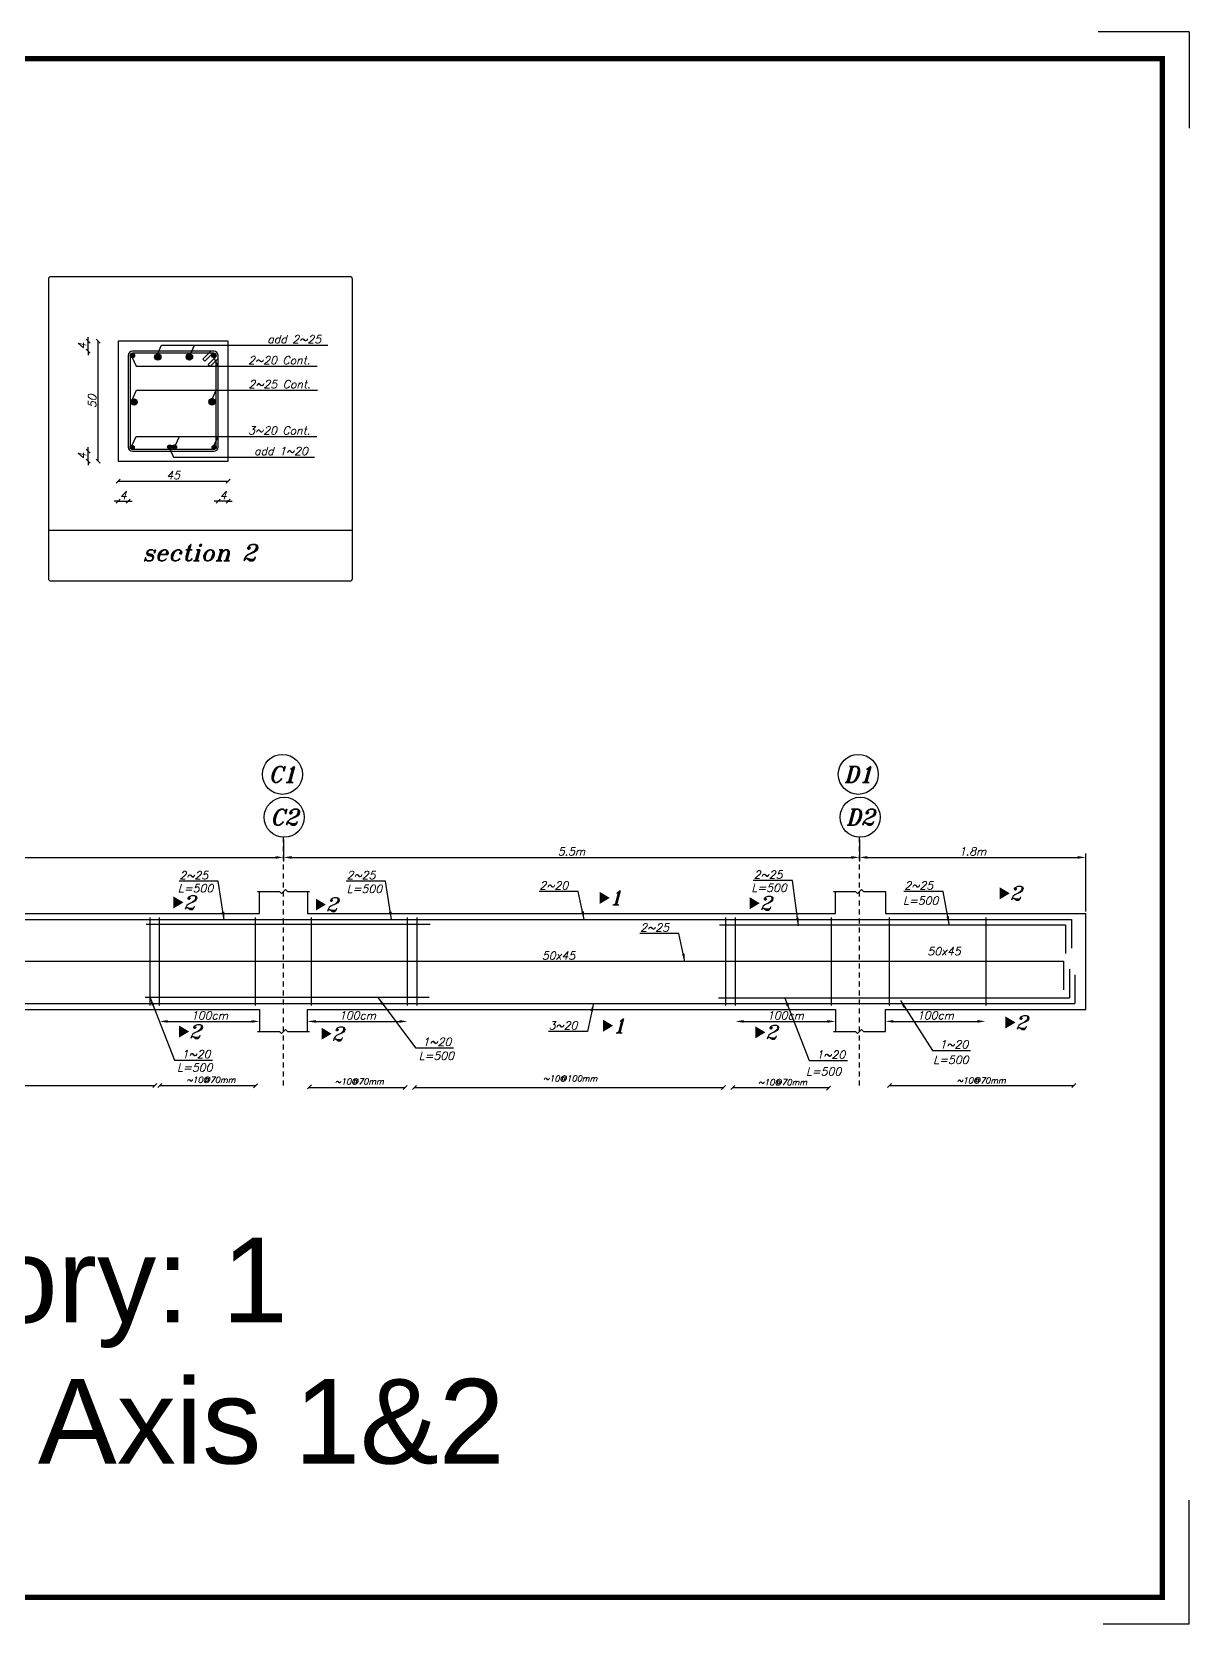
# Model space of a CAD drawing. Header units: inches. Extents: x -1152 to 1352, y 183 to 608.
# Drawn here: x 478.74 to 507.68, y 232.89 to 272.69 of the extents above; entities that cross this region are included whole.
import ezdxf
from ezdxf.enums import TextEntityAlignment as Align

# ---------------------------------------------------------------- set-up
doc = ezdxf.new("R2010")
doc.units = ezdxf.units.IN
doc.header["$MEASUREMENT"] = 0
doc.linetypes.add('HIDDEN2', pattern=[0.1875, 0.125, -0.0625])
doc.layers.add('Layer4', color=252, linetype='Continuous', lineweight=25)
doc.layers.add('SAZE_DRAWINGS', color=7, linetype='Continuous')
doc.styles.add('SAZE_STYLE', font='romancp.shx', dxfattribs={"oblique": 15})
doc.styles.add('SAZE_STYLE1', font='romant.shx', dxfattribs={"oblique": 15})
doc.styles.get("Standard").update_dxf_attribs({"font": 'arial.ttf'})
doc.dimstyles.new('SAZE_DIM_STYLE', dxfattribs={"dimtxt": 0.2, "dimasz": 0.2, "dimexe": 0.1, "dimexo": 0.05, "dimgap": 0.05, "dimtad": 0, "dimzin": 0, "dimdsep": 46, "dimtxsty": 'SAZE_STYLE', "dimcen": 0.09, "dimclrd": 2, "dimclre": 2, "dimclrt": 3, "dimadec": 0, "dimazin": 0, "dimtfac": 1, "dimtdec": 4, "dimtix": 1, "dimtmove": 1, "dimatfit": 3, "dimfxl": 1, "dimtolj": 1, "dimtzin": 0, "dimarcsym": 0})

# ---------------------------------------------------------------- blocks, each defined once
blk = doc.blocks.new('SAZE-CIR-COL')
at = {"layer": 'SAZE_DRAWINGS'}
h = blk.add_hatch(color=0, dxfattribs=at)
h.dxf.hatch_style = 1
h.paths.add_polyline_path([(0.5, 0, 1), (-0.5, 0, 1)])
at = {"layer": 'SAZE_DRAWINGS', "color": 0}
blk.add_circle((0, 0), 0.5, dxfattribs=at)
blk = doc.blocks.new('_Oblique')
at = {"color": 0, "linetype": 'ByBlock', "lineweight": -2}
blk.add_line((-0.5, -0.5), (0.5, 0.5), dxfattribs=at)
blk = doc.blocks.new('*D142')
at = {"layer": 'DEFPOINTS', "color": 0, "transparency": 16777216}
for p in [(480.903, 260.958), (481.153, 260.958), (481.153, 260.958)]:
    blk.add_point(p, dxfattribs=at)
at = {"layer": 'SAZE_DRAWINGS', "color": 2, "lineweight": -2, "transparency": 16777216}
for p, q in [((480.903, 260.958), (480.803, 260.958)), ((480.903, 260.958), (481.153, 260.958)), ((481.153, 260.958), (481.253, 260.958))]:
    blk.add_line(p, q, dxfattribs=at)
at = {"layer": 'SAZE_DRAWINGS', "color": 2, "lineweight": -2, "transparency": 16777216, "xscale": 0.1, "yscale": 0.1, "zscale": 0.1}
blk.add_blockref('_Oblique', (480.903, 260.958), dxfattribs=at)
at = {"layer": 'SAZE_DRAWINGS', "color": 2, "lineweight": -2, "transparency": 16777216, "xscale": 0.1, "yscale": 0.1, "zscale": 0.1, "rotation": 180}
blk.add_blockref('_Oblique', (481.153, 260.958), dxfattribs=at)
at = {"layer": 'SAZE_DRAWINGS', "color": 3, "transparency": 16777216, "insert": (481.028, 261.108), "char_height": 0.2, "attachment_point": 5, "style": 'SAZE_STYLE'}
blk.add_mtext('\\A1;4', dxfattribs=at)
blk = doc.blocks.new('*D143')
at = {"layer": 'DEFPOINTS', "color": 0, "transparency": 16777216}
for p in [(480.903, 261.458), (483.653, 261.458), (483.653, 261.458)]:
    blk.add_point(p, dxfattribs=at)
at = {"layer": 'SAZE_DRAWINGS', "color": 2, "lineweight": -2, "transparency": 16777216}
blk.add_line((480.903, 261.458), (483.653, 261.458), dxfattribs=at)
at = {"layer": 'SAZE_DRAWINGS', "color": 2, "lineweight": -2, "transparency": 16777216, "xscale": 0.1, "yscale": 0.1, "zscale": 0.1, "rotation": 180}
blk.add_blockref('_Oblique', (480.903, 261.458), dxfattribs=at)
at = {"layer": 'SAZE_DRAWINGS', "color": 2, "lineweight": -2, "transparency": 16777216, "xscale": 0.1, "yscale": 0.1, "zscale": 0.1}
blk.add_blockref('_Oblique', (483.653, 261.458), dxfattribs=at)
at = {"layer": 'SAZE_DRAWINGS', "color": 3, "transparency": 16777216, "insert": (482.278, 261.608), "char_height": 0.2, "attachment_point": 5, "style": 'SAZE_STYLE'}
blk.add_mtext('\\A1;45', dxfattribs=at)
blk = doc.blocks.new('*D144')
at = {"layer": 'DEFPOINTS', "color": 0, "transparency": 16777216}
for p in [(483.403, 260.958), (483.403, 260.958), (483.653, 260.958)]:
    blk.add_point(p, dxfattribs=at)
at = {"layer": 'SAZE_DRAWINGS', "color": 2, "lineweight": -2, "transparency": 16777216}
for p, q in [((483.403, 260.958), (483.303, 260.958)), ((483.653, 260.958), (483.403, 260.958)), ((483.653, 260.958), (483.753, 260.958))]:
    blk.add_line(p, q, dxfattribs=at)
at = {"layer": 'SAZE_DRAWINGS', "color": 2, "lineweight": -2, "transparency": 16777216, "xscale": 0.1, "yscale": 0.1, "zscale": 0.1}
blk.add_blockref('_Oblique', (483.403, 260.958), dxfattribs=at)
at = {"layer": 'SAZE_DRAWINGS', "color": 2, "lineweight": -2, "transparency": 16777216, "xscale": 0.1, "yscale": 0.1, "zscale": 0.1, "rotation": 180}
blk.add_blockref('_Oblique', (483.653, 260.958), dxfattribs=at)
at = {"layer": 'SAZE_DRAWINGS', "color": 3, "transparency": 16777216, "insert": (483.528, 261.108), "char_height": 0.2, "attachment_point": 5, "style": 'SAZE_STYLE'}
blk.add_mtext('\\A1;4', dxfattribs=at)
blk = doc.blocks.new('*D145')
at = {"layer": 'DEFPOINTS', "color": 0, "transparency": 16777216}
for p in [(480.153, 262.208), (480.153, 262.208), (480.153, 261.958)]:
    blk.add_point(p, dxfattribs=at)
at = {"layer": 'SAZE_DRAWINGS', "color": 2, "lineweight": -2, "transparency": 16777216}
for p, q in [((480.153, 262.208), (480.153, 262.308)), ((480.153, 261.958), (480.153, 262.208)), ((480.153, 261.958), (480.153, 261.858))]:
    blk.add_line(p, q, dxfattribs=at)
at = {"layer": 'SAZE_DRAWINGS', "color": 2, "lineweight": -2, "transparency": 16777216, "xscale": 0.1, "yscale": 0.1, "zscale": 0.1}
for p, rotation in [((480.153, 262.208), 270), ((480.153, 261.958), 90)]:
    blk.add_blockref('_Oblique', p, dxfattribs=dict(at, rotation=rotation))
at = {"layer": 'SAZE_DRAWINGS', "color": 3, "transparency": 16777216, "insert": (480.003, 262.083), "char_height": 0.2, "attachment_point": 5, "rotation": 90, "style": 'SAZE_STYLE'}
blk.add_mtext('\\A1;4', dxfattribs=at)
blk = doc.blocks.new('*D146')
at = {"layer": 'DEFPOINTS', "color": 0, "transparency": 16777216}
for p in [(480.403, 264.958), (480.403, 264.958), (480.403, 261.958)]:
    blk.add_point(p, dxfattribs=at)
at = {"layer": 'SAZE_DRAWINGS', "color": 2, "lineweight": -2, "transparency": 16777216}
blk.add_line((480.403, 261.958), (480.403, 264.958), dxfattribs=at)
at = {"layer": 'SAZE_DRAWINGS', "color": 2, "lineweight": -2, "transparency": 16777216, "xscale": 0.1, "yscale": 0.1, "zscale": 0.1}
for p, rotation in [((480.403, 264.958), 90), ((480.403, 261.958), 270)]:
    blk.add_blockref('_Oblique', p, dxfattribs=dict(at, rotation=rotation))
at = {"layer": 'SAZE_DRAWINGS', "color": 3, "transparency": 16777216, "insert": (480.253, 263.458), "char_height": 0.2, "attachment_point": 5, "rotation": 90, "style": 'SAZE_STYLE'}
blk.add_mtext('\\A1;50', dxfattribs=at)
blk = doc.blocks.new('*D147')
at = {"layer": 'DEFPOINTS', "color": 0, "transparency": 16777216}
for p in [(480.153, 264.958), (480.153, 264.958), (480.153, 264.708)]:
    blk.add_point(p, dxfattribs=at)
at = {"layer": 'SAZE_DRAWINGS', "color": 2, "lineweight": -2, "transparency": 16777216}
for p, q in [((480.153, 264.958), (480.153, 265.058)), ((480.153, 264.708), (480.153, 264.958)), ((480.153, 264.708), (480.153, 264.608))]:
    blk.add_line(p, q, dxfattribs=at)
at = {"layer": 'SAZE_DRAWINGS', "color": 2, "lineweight": -2, "transparency": 16777216, "xscale": 0.1, "yscale": 0.1, "zscale": 0.1}
for p, rotation in [((480.153, 264.958), 270), ((480.153, 264.708), 90)]:
    blk.add_blockref('_Oblique', p, dxfattribs=dict(at, rotation=rotation))
at = {"layer": 'SAZE_DRAWINGS', "color": 3, "transparency": 16777216, "insert": (480.003, 264.833), "char_height": 0.2, "attachment_point": 5, "rotation": 90, "style": 'SAZE_STYLE'}
blk.add_mtext('\\A1;4', dxfattribs=at)
blk = doc.blocks.new('*D149')
at = {"layer": 'DEFPOINTS', "color": 0, "transparency": 16777216}
for p in [(499.437, 252.556), (505.095, 252.056), (505.095, 250.656)]:
    blk.add_point(p, dxfattribs=at)
at = {"layer": 'SAZE_DRAWINGS', "color": 2, "lineweight": -2, "transparency": 16777216}
for p, q in [((499.437, 252.506), (499.437, 251.956)), ((499.637, 252.056), (504.895, 252.056)), ((505.095, 250.706), (505.095, 252.156))]:
    blk.add_line(p, q, dxfattribs=at)
at = {"layer": 'SAZE_DRAWINGS', "color": 2, "transparency": 16777216}
for points in [[(499.637, 252.089), (499.637, 252.023), (499.437, 252.056)], [(504.895, 252.089), (504.895, 252.023), (505.095, 252.056)]]:
    blk.add_solid(points, dxfattribs=at)
at = {"layer": 'SAZE_DRAWINGS', "color": 3, "transparency": 16777216, "insert": (502.266, 252.206), "char_height": 0.2, "attachment_point": 5, "style": 'SAZE_STYLE'}
blk.add_mtext('\\A1;1.8m', dxfattribs=at)
blk = doc.blocks.new('*D148')
at = {"layer": 'DEFPOINTS', "color": 0, "transparency": 16777216}
for p in [(500.087, 247.958), (502.587, 247.958), (502.587, 247.958)]:
    blk.add_point(p, dxfattribs=at)
at = {"layer": 'SAZE_DRAWINGS', "color": 2, "lineweight": -2, "transparency": 16777216}
blk.add_line((500.287, 247.958), (502.387, 247.958), dxfattribs=at)
at = {"layer": 'SAZE_DRAWINGS', "color": 2, "transparency": 16777216}
for points in [[(500.287, 247.991), (500.287, 247.924), (500.087, 247.958)], [(502.387, 247.991), (502.387, 247.924), (502.587, 247.958)]]:
    blk.add_solid(points, dxfattribs=at)
at = {"layer": 'SAZE_DRAWINGS', "color": 3, "transparency": 16777216, "insert": (501.337, 248.108), "char_height": 0.2, "attachment_point": 5, "style": 'SAZE_STYLE'}
blk.add_mtext('\\A1;100cm', dxfattribs=at)
blk = doc.blocks.new('*D154')
at = {"layer": 'DEFPOINTS', "color": 0, "transparency": 16777216}
for p in [(468.797, 252.556), (485.037, 252.556), (485.037, 252.056)]:
    blk.add_point(p, dxfattribs=at)
at = {"layer": 'SAZE_DRAWINGS', "color": 2, "lineweight": -2, "transparency": 16777216}
for p, q in [((468.797, 252.506), (468.797, 251.956)), ((485.037, 252.506), (485.037, 251.956)), ((468.997, 252.056), (484.837, 252.056))]:
    blk.add_line(p, q, dxfattribs=at)
at = {"layer": 'SAZE_DRAWINGS', "color": 2, "transparency": 16777216}
for points in [[(468.997, 252.089), (468.997, 252.023), (468.797, 252.056)], [(484.837, 252.089), (484.837, 252.023), (485.037, 252.056)]]:
    blk.add_solid(points, dxfattribs=at)
at = {"layer": 'SAZE_DRAWINGS', "color": 3, "transparency": 16777216, "insert": (476.917, 252.206), "char_height": 0.2, "attachment_point": 5, "style": 'SAZE_STYLE'}
blk.add_mtext('\\A1;6m', dxfattribs=at)
blk = doc.blocks.new('*D155')
at = {"layer": 'DEFPOINTS', "color": 0, "transparency": 16777216}
for p in [(485.037, 252.556), (499.437, 252.556), (499.437, 252.056)]:
    blk.add_point(p, dxfattribs=at)
at = {"layer": 'SAZE_DRAWINGS', "color": 2, "lineweight": -2, "transparency": 16777216}
for p, q in [((485.037, 252.506), (485.037, 251.956)), ((499.437, 252.506), (499.437, 251.956)), ((485.237, 252.056), (499.237, 252.056))]:
    blk.add_line(p, q, dxfattribs=at)
at = {"layer": 'SAZE_DRAWINGS', "color": 2, "transparency": 16777216}
for points in [[(485.237, 252.089), (485.237, 252.023), (485.037, 252.056)], [(499.237, 252.089), (499.237, 252.023), (499.437, 252.056)]]:
    blk.add_solid(points, dxfattribs=at)
at = {"layer": 'SAZE_DRAWINGS', "color": 3, "transparency": 16777216, "insert": (492.237, 252.206), "char_height": 0.2, "attachment_point": 5, "style": 'SAZE_STYLE'}
blk.add_mtext('\\A1;5.5m', dxfattribs=at)
blk = doc.blocks.new('*D157')
at = {"layer": 'DEFPOINTS', "color": 0, "transparency": 16777216}
for p in [(481.937, 247.956), (484.437, 247.956), (484.437, 247.956)]:
    blk.add_point(p, dxfattribs=at)
at = {"layer": 'SAZE_DRAWINGS', "color": 2, "lineweight": -2, "transparency": 16777216}
blk.add_line((482.137, 247.956), (484.237, 247.956), dxfattribs=at)
at = {"layer": 'SAZE_DRAWINGS', "color": 2, "transparency": 16777216}
for points in [[(482.137, 247.989), (482.137, 247.923), (481.937, 247.956)], [(484.237, 247.989), (484.237, 247.923), (484.437, 247.956)]]:
    blk.add_solid(points, dxfattribs=at)
at = {"layer": 'SAZE_DRAWINGS', "color": 3, "transparency": 16777216, "insert": (483.187, 248.106), "char_height": 0.2, "attachment_point": 5, "style": 'SAZE_STYLE'}
blk.add_mtext('\\A1;100cm', dxfattribs=at)
blk = doc.blocks.new('*D158')
at = {"layer": 'DEFPOINTS', "color": 0, "transparency": 16777216}
for p in [(485.637, 247.956), (488.137, 247.956), (488.137, 247.956)]:
    blk.add_point(p, dxfattribs=at)
at = {"layer": 'SAZE_DRAWINGS', "color": 2, "lineweight": -2, "transparency": 16777216}
blk.add_line((485.837, 247.956), (487.937, 247.956), dxfattribs=at)
at = {"layer": 'SAZE_DRAWINGS', "color": 2, "transparency": 16777216}
for points in [[(485.837, 247.989), (485.837, 247.923), (485.637, 247.956)], [(487.937, 247.989), (487.937, 247.923), (488.137, 247.956)]]:
    blk.add_solid(points, dxfattribs=at)
at = {"layer": 'SAZE_DRAWINGS', "color": 3, "transparency": 16777216, "insert": (486.887, 248.106), "char_height": 0.2, "attachment_point": 5, "style": 'SAZE_STYLE'}
blk.add_mtext('\\A1;100cm', dxfattribs=at)
blk = doc.blocks.new('*D159')
at = {"layer": 'DEFPOINTS', "color": 0, "transparency": 16777216}
for p in [(496.337, 247.956), (498.837, 247.956), (498.837, 247.956)]:
    blk.add_point(p, dxfattribs=at)
at = {"layer": 'SAZE_DRAWINGS', "color": 2, "lineweight": -2, "transparency": 16777216}
blk.add_line((496.537, 247.956), (498.637, 247.956), dxfattribs=at)
at = {"layer": 'SAZE_DRAWINGS', "color": 2, "transparency": 16777216}
for points in [[(496.537, 247.989), (496.537, 247.923), (496.337, 247.956)], [(498.637, 247.989), (498.637, 247.923), (498.837, 247.956)]]:
    blk.add_solid(points, dxfattribs=at)
at = {"layer": 'SAZE_DRAWINGS', "color": 3, "transparency": 16777216, "insert": (497.587, 248.106), "char_height": 0.2, "attachment_point": 5, "style": 'SAZE_STYLE'}
blk.add_mtext('\\A1;100cm', dxfattribs=at)

msp = doc.modelspace()

# ---------------------------------------------------------------- linework, layer by layer
at = {"color": 6}
for p, q in [((504.58725, 250.37206), (504.58725, 249.65403)), ((504.73789, 250.50606), (504.73789, 249.78803)), ((504.53363, 249.46086), (504.53363, 248.74283)), ((504.68963, 249.2611), (504.68963, 248.54307)), ((504.82214, 249.12409), (504.82214, 248.40606))]:
    msp.add_line(p, q, dxfattribs=at)
at = {"layer": 'Layer4'}
for p, q in [((507.67899, 272.69218), (505.40341, 272.69218)), ((507.67899, 272.69218), (507.67899, 270.28164)), ((507.67899, 232.88968), (507.67899, 235.99083)), ((507.67899, 232.88968), (507.67899, 234.22983)), ((507.67899, 232.88968), (505.5282, 232.88968))]:
    msp.add_line(p, q, dxfattribs=at)
at = {"layer": 'Layer4', "const_width": 0.13402}
msp.add_lwpolyline([(452.0627, 272.0221), (507.00891, 272.0221), (507.00891, 233.55975), (452.0627, 233.55975)], close=True, dxfattribs=at)
at = {"layer": 'SAZE_DRAWINGS', "color": 8}
msp.add_line((479.15704, 260.23511), (486.75927, 260.23511), dxfattribs=at)
msp.add_lwpolyline([(479.22039, 258.96762), (486.69592, 258.96762, 0.41421356), (486.75927, 259.03097), (486.75927, 266.5065, 0.41421356), (486.69592, 266.56985), (479.22039, 266.56985, 0.41421356), (479.15704, 266.5065), (479.15704, 259.03097, 0.41421356)], format="xyb", close=True, dxfattribs=at)
at = {"layer": 'SAZE_DRAWINGS', "color": 3}
msp.add_lwpolyline([(480.90285, 261.95785), (483.65285, 261.95785), (483.65285, 264.95785), (480.90285, 264.95785)], close=True, dxfattribs=at)
at = {"layer": 'SAZE_DRAWINGS', "color": 4}
msp.add_lwpolyline([(481.25785, 262.20785), (483.29785, 262.20785, 0.41421356), (483.40285, 262.31285), (483.40285, 264.60285, 0.41421356), (483.29785, 264.70785), (481.25785, 264.70785, 0.41421356), (481.15285, 264.60285), (481.15285, 262.31285, 0.41421356)], format="xyb", close=True, dxfattribs=at)
for points in [[(483.27285, 264.65785), (483.07285, 264.45785), (483.02285, 264.50785), (483.22285, 264.70785)], [(483.35285, 264.57785), (483.15285, 264.37785), (483.20285, 264.32785), (483.40285, 264.52785)]]:
    msp.add_lwpolyline(points, dxfattribs=at)
for points, format in [([(483.35285, 264.57785), (483.35285, 264.60285, 0.41421356), (483.29785, 264.65785), (481.25785, 264.65785, 0.41421356), (481.20285, 264.60285), (481.20285, 262.31285, 0.41421356), (481.25785, 262.25785), (483.29785, 262.25785, 0.41421356), (483.35285, 262.31285), (483.35285, 264.47785)], "xyb"), ([(492.94405, 251.04353, 0.3, 0, 0), (493.19405, 251.04353, 0, 0, 0)], "xyseb"), ([(502.94428, 251.15862, 0.3, 0, 0), (503.19428, 251.15862, 0, 0, 0)], "xyseb"), ([(482.28493, 250.93087, 0.3, 0, 0), (482.53493, 250.93087, 0, 0, 0)], "xyseb"), ([(485.84497, 250.87672, 0.3, 0, 0), (486.09497, 250.87672, 0, 0, 0)], "xyseb"), ([(496.69175, 250.9115, 0.3, 0, 0), (496.94175, 250.9115, 0, 0, 0)], "xyseb"), ([(493.02602, 247.84894, 0.3, 0, 0), (493.27602, 247.84894, 0, 0, 0)], "xyseb"), ([(503.08721, 247.9305, 0.3, 0, 0), (503.33721, 247.9305, 0, 0, 0)], "xyseb"), ([(482.42786, 247.70275, 0.3, 0, 0), (482.67786, 247.70275, 0, 0, 0)], "xyseb"), ([(485.98789, 247.6486, 0.3, 0, 0), (486.23789, 247.6486, 0, 0, 0)], "xyseb"), ([(496.83468, 247.68338, 0.3, 0, 0), (497.08468, 247.68338, 0, 0, 0)], "xyseb")]:
    msp.add_lwpolyline(points, format=format, dxfattribs=at)
at = {"layer": 'SAZE_DRAWINGS', "color": 2, "linetype": 'HIDDEN2'}
for points in [[(485.03685, 246.35606), (485.03685, 252.55606)], [(499.43685, 246.35606), (499.43685, 252.55606)]]:
    msp.add_lwpolyline(points, dxfattribs=at)
at = {"layer": 'SAZE_DRAWINGS', "color": 3, "linetype": 'Continuous'}
for points in [[(469.39685, 251.20606), (469.39685, 250.65606), (484.43685, 250.65606), (484.43685, 251.20606)], [(485.63685, 251.20606), (485.63685, 250.65606), (498.83685, 250.65606), (498.83685, 251.20606)], [(500.08685, 251.20606), (500.08685, 250.65606)], [(500.08685, 250.65606), (505.09525, 250.65606)], [(505.09525, 248.25606), (505.09525, 250.65606)], [(469.39685, 247.70606), (469.39685, 248.25606), (484.43685, 248.25606), (484.43685, 247.70606)], [(485.63685, 247.70606), (485.63685, 248.25606), (498.83685, 248.25606), (498.83685, 247.70606)], [(500.08685, 247.70606), (500.08685, 248.25606)], [(500.08685, 248.25606), (505.09525, 248.25606)]]:
    msp.add_lwpolyline(points, dxfattribs=at)
at = {"layer": 'SAZE_DRAWINGS', "color": 8}
for points in [[(484.38685, 251.20606), (484.93685, 251.20606), (484.98685, 251.15606), (485.08685, 251.25606), (485.13685, 251.20606), (485.68685, 251.20606)], [(498.78685, 251.20606), (499.33685, 251.20606), (499.38685, 251.15606), (499.48685, 251.25606), (499.53685, 251.20606), (500.08685, 251.20606)], [(484.38685, 247.70606), (484.93685, 247.70606), (484.98685, 247.65606), (485.08685, 247.75606), (485.13685, 247.70606), (485.68685, 247.70606)], [(498.78685, 247.70606), (499.33685, 247.70606), (499.38685, 247.65606), (499.48685, 247.75606), (499.53685, 247.70606), (500.08685, 247.70606)]]:
    msp.add_lwpolyline(points, dxfattribs=at)
at = {"layer": 'SAZE_DRAWINGS', "color": 6, "linetype": 'Continuous'}
for points in [[(454.07766, 250.50606), (504.73789, 250.50606)], [(481.60348, 250.38744), (488.70348, 250.38744)], [(495.93958, 250.37206), (504.58725, 250.37206)], [(454.43845, 249.46086), (504.53363, 249.46086)], [(454.07766, 248.40606), (504.82214, 248.40606)], [(481.57753, 248.55845), (488.67753, 248.55845)], [(495.91362, 248.54307), (504.68963, 248.54307)]]:
    msp.add_lwpolyline(points, dxfattribs=at)
at = {"layer": 'SAZE_DRAWINGS', "color": 4, "linetype": 'Continuous'}
for points in [[(481.69885, 248.35606), (481.69885, 250.55606)], [(481.93685, 248.35606), (481.93685, 250.55606)], [(484.33685, 248.35606), (484.33685, 250.55606)], [(485.73685, 248.35606), (485.73685, 250.55606)], [(488.13685, 248.35606), (488.13685, 250.55606)], [(488.37485, 248.35606), (488.37485, 250.55606)], [(496.09885, 248.35606), (496.09885, 250.55606)], [(496.33685, 248.35606), (496.33685, 250.55606)], [(498.73685, 248.35606), (498.73685, 250.55606)], [(500.18685, 248.35606), (500.18685, 250.55606)], [(502.60265, 248.35606), (502.60265, 250.55606)]]:
    msp.add_lwpolyline(points, dxfattribs=at)
at = {"layer": 'SAZE_DRAWINGS', "color": 1}
for points in [[(481.77293, 246.30606), (481.87293, 246.40606)], [(481.89778, 246.30606), (481.99778, 246.40606)], [(484.28685, 246.29201), (484.38685, 246.39201)], [(500.13685, 246.30606), (500.23685, 246.40606)], [(504.74305, 246.30606), (504.84305, 246.40606)], [(472.03723, 246.35606), (481.82293, 246.35606)], [(481.94778, 246.35606), (484.34778, 246.35606)], [(485.63685, 246.26721), (485.73685, 246.36721)], [(485.67441, 246.30147), (488.07441, 246.30147)], [(488.02441, 246.25147), (488.12441, 246.35147)], [(488.26241, 246.25147), (488.36241, 246.35147)], [(488.31241, 246.30147), (496.03641, 246.30147)], [(495.98641, 246.25147), (496.08641, 246.35147)], [(496.22441, 246.25147), (496.32441, 246.35147)], [(496.27441, 246.30147), (498.67441, 246.30147)], [(498.61348, 246.23743), (498.71348, 246.33743)], [(500.18685, 246.35606), (504.79377, 246.35606)]]:
    msp.add_lwpolyline(points, dxfattribs=at)
at = {"layer": 'SAZE_DRAWINGS', "color": 2}
for centre in [(485.01015, 254.13185), (499.40693, 254.13185), (485.0529, 253.05934), (499.4529, 253.05934)]:
    msp.add_ellipse(centre, major_axis=(0.5, 0), ratio=1, dxfattribs=at)

# ---------------------------------------------------------------- block references
at = {"layer": 'SAZE_DRAWINGS', "color": 6}
for p, xscale, yscale, zscale in [((481.25785, 264.60285), 0.11, 0.11, 0.11), ((481.89378, 264.56245), 0.1584, 0.1584, 0.1584), ((482.6843, 264.5673), 0.1584, 0.1584, 0.1584), ((483.29785, 264.60285), 0.11, 0.11, 0.11), ((481.2992, 263.44051), 0.1584, 0.1584, 0.1584), ((483.24712, 263.44507), 0.1584, 0.1584, 0.1584), ((481.25285, 262.30785), 0.1, 0.1, 0.1), ((482.19362, 262.31389), 0.11, 0.11, 0.11), ((482.30952, 262.31389), 0.11, 0.11, 0.11), ((483.30285, 262.30785), 0.1, 0.1, 0.1)]:
    msp.add_blockref('SAZE-CIR-COL', p, dxfattribs=dict(at, xscale=xscale, yscale=yscale, zscale=zscale))

# ---------------------------------------------------------------- texts
at = {"color": 6, "insert": (451.52122, 242.54864), "char_height": 2.116983, "attachment_point": 1}
msp.add_mtext_dynamic_manual_height_columns('\\pxqc;Story: 1\\PBeam: Axis 1&2', width=57.0507531, gutter_width=36.72032, heights=[0], dxfattribs=at)
at = {"layer": 'SAZE_DRAWINGS', "color": 2, "style": 'SAZE_STYLE1', "oblique": 15}
for s, height, p in [('section 2', 0.411787, (482.93632, 259.67309)), ('50x45', 0.2, (491.91202, 249.60009)), ('50x45', 0.2, (501.55023, 249.70901))]:
    msp.add_text(s, height=height, dxfattribs=at).set_placement(p, align=Align.MIDDLE_CENTER)
at = {"layer": 'SAZE_DRAWINGS', "color": 3, "style": 'SAZE_STYLE1', "oblique": 15}
for s, p in [('C1', (485.01015, 254.13185)), ('D1', (499.40693, 254.13185)), ('C2', (485.0529, 253.05934)), ('D2', (499.4529, 253.05934))]:
    msp.add_text(s, height=0.4, dxfattribs=at).set_placement(p, align=Align.MIDDLE_CENTER)
at = {"layer": 'SAZE_DRAWINGS', "color": 2, "style": 'SAZE_STYLE1', "oblique": 15}
for s, p in [('1', (493.19405, 251.04353)), ('2', (503.19428, 251.15862)), ('2', (482.53493, 250.93087)), ('2', (486.09497, 250.87672)), ('2', (496.94175, 250.9115)), ('1', (493.27602, 247.84894)), ('2', (503.33721, 247.9305)), ('2', (482.67786, 247.70275)), ('2', (486.23789, 247.6486)), ('2', (497.08468, 247.68338))]:
    msp.add_text(s, height=0.35, dxfattribs=at).set_placement(p, align=Align.MIDDLE_LEFT)
at = {"layer": 'SAZE_DRAWINGS', "color": 3, "style": 'SAZE_STYLE', "oblique": 15}
for s, p in [('~10@70mm', (483.22068, 246.42124)), ('~10@70mm', (486.92999, 246.37971)), ('~10@100mm', (492.20364, 246.45547)), ('~10@70mm', (497.51271, 246.35872)), ('~10@70mm', (502.47974, 246.40606))]:
    msp.add_text(s, height=0.15, dxfattribs=at).set_placement(p, align=Align.CENTER)
at = {"layer": 'SAZE_DRAWINGS', "color": 3, "char_height": 0.2, "style": 'SAZE_STYLE'}
for s, insert, attachment_point in [('\\A1;add 2~25', (484.63054, 264.90766), 7), ('\\A1;2~20 Cont.', (484.15285, 264.38285), 7), ('\\A1;2~25 Cont.', (484.15948, 263.78388), 7), ('\\A1;3~20 Cont.', (484.15285, 262.62785), 7), ('\\A1;add 1~20', (484.30064, 262.11199), 7), ('\\A1;2~25', (483.15386, 251.5079), 9), ('\\A1;2~25', (487.33523, 251.51281), 9), ('\\A1;2~25', (497.5126, 251.52463), 9), ('\\A1;2~20', (492.15622, 251.25606), 9), ('\\A1;2~25', (501.27901, 251.25606), 9), ('\\A1;2~25', (494.67386, 250.20122), 9), ('\\A1;3~20', (492.3842, 247.75606), 9), ('\\A1;1~20', (482.48985, 247.03776), 7), ('\\A1;1~20', (488.51245, 247.34584), 7), ('\\A1;1~20', (498.35834, 247.02544), 7), ('\\A1;1~20', (501.43519, 247.27997), 7)]:
    msp.add_mtext(s, dxfattribs=dict(at, insert=insert, attachment_point=attachment_point))
at = {"layer": 'SAZE_DRAWINGS', "color": 2, "char_height": 0.2, "attachment_point": 3, "style": 'SAZE_STYLE'}
for insert in [(483.28024, 251.38322), (487.5018, 251.36953), (497.61881, 251.39447), (501.40878, 251.07547), (489.29911, 247.19827), (483.26038, 246.90359), (498.98149, 246.80522), (502.16405, 247.09586)]:
    msp.add_mtext('L=500', dxfattribs=dict(at, insert=insert))

# ---------------------------------------------------------------- dimensions: what is measured, and where the dimension line sits
at = {"layer": 'SAZE_DRAWINGS', "color": 2}
for base, p1, p2, text, override, picture, middle in [((480.15285, 264.95785), (480.15285, 264.70785), (480.15285, 264.95785), '4', {"dimtxt": 0.2, "dimasz": 0.1, "dimgap": 0.05, "dimtad": 1, "dimdec": 1, "dimlfac": 20, "dimrnd": 5, "dimzin": 8, "dimblk": 'Oblique', "dimse1": 1, "dimse2": 1, "dimclrd": 2, "dimclre": 2, "dimclrt": 3}, '*D147', (480.00285, 264.83285)), ((480.40285, 264.95785), (480.40285, 261.95785), (480.40285, 264.95785), '50', {"dimtxt": 0.2, "dimasz": 0.1, "dimgap": 0.05, "dimtad": 1, "dimdec": 1, "dimlfac": 20, "dimrnd": 0.5, "dimzin": 8, "dimblk": 'Oblique', "dimse1": 1, "dimse2": 1, "dimclrd": 2, "dimclre": 2, "dimclrt": 3}, '*D146', (480.25285, 263.45785)), ((480.15285, 262.20785), (480.15285, 261.95785), (480.15285, 262.20785), '4', {"dimtxt": 0.2, "dimasz": 0.1, "dimgap": 0.05, "dimtad": 1, "dimdec": 1, "dimlfac": 20, "dimrnd": 5, "dimzin": 8, "dimblk": 'Oblique', "dimse1": 1, "dimse2": 1, "dimclrd": 2, "dimclre": 2, "dimclrt": 3}, '*D145', (480.00285, 262.08285))]:
    dim = msp.add_linear_dim(base=base, p1=p1, p2=p2, angle=90, text=text, dimstyle='SAZE_DIM_STYLE', override=override, dxfattribs=at)
    dim.commit()
    dim.dimension.update_dxf_attribs({"geometry": picture, "text_midpoint": middle})
for base, p1, p2, text, override, picture, middle in [((483.65285, 261.45785), (480.90285, 261.45785), (483.65285, 261.45785), '45', {"dimtxt": 0.2, "dimasz": 0.1, "dimgap": 0.05, "dimtad": 1, "dimdec": 1, "dimlfac": 20, "dimrnd": 0.5, "dimzin": 8, "dimblk": 'Oblique', "dimse1": 1, "dimse2": 1, "dimclrd": 2, "dimclre": 2, "dimclrt": 3}, '*D143', (482.27785, 261.60785)), ((481.15285, 260.95785), (480.90285, 260.95785), (481.15285, 260.95785), '4', {"dimtxt": 0.2, "dimasz": 0.1, "dimgap": 0.05, "dimtad": 1, "dimdec": 1, "dimlfac": 20, "dimrnd": 5, "dimzin": 8, "dimblk": 'Oblique', "dimse1": 1, "dimse2": 1, "dimclrd": 2, "dimclre": 2, "dimclrt": 3}, '*D142', (481.02785, 261.10785)), ((483.40285, 260.95785), (483.65285, 260.95785), (483.40285, 260.95785), '4', {"dimtxt": 0.2, "dimasz": 0.1, "dimgap": 0.05, "dimtad": 1, "dimdec": 1, "dimlfac": 20, "dimrnd": 5, "dimzin": 8, "dimblk": 'Oblique', "dimse1": 1, "dimse2": 1, "dimclrd": 2, "dimclre": 2, "dimclrt": 3}, '*D144', (483.52785, 261.10785)), ((485.03685, 252.05606), (468.79685, 252.55606), (485.03685, 252.55606), '6m', {"dimtxt": 0.2, "dimasz": 0.2, "dimgap": 0.05, "dimtad": 1, "dimdec": 1, "dimlfac": 50, "dimrnd": 1, "dimzin": 8, "dimclrd": 2, "dimclre": 2, "dimclrt": 3}, '*D154', (476.91685, 252.20606)), ((499.43685, 252.05606), (485.03685, 252.55606), (499.43685, 252.55606), '5.5m', {"dimtxt": 0.2, "dimasz": 0.2, "dimgap": 0.05, "dimtad": 1, "dimdec": 1, "dimlfac": 50, "dimrnd": 1, "dimzin": 8, "dimclrd": 2, "dimclre": 2, "dimclrt": 3}, '*D155', (492.23685, 252.20606)), ((505.09525, 252.05606), (499.43685, 252.55606), (505.09525, 250.65606), '1.8m', {"dimtad": 1, "dimdec": 1, "dimlfac": 50, "dimrnd": 1, "dimzin": 8}, '*D149', (502.26605, 252.20606)), ((484.43685, 247.95606), (481.93685, 247.95606), (484.43685, 247.95606), '100cm', {"dimtxt": 0.2, "dimasz": 0.2, "dimgap": 0.05, "dimtad": 1, "dimdec": 1, "dimlfac": 50, "dimrnd": 1, "dimzin": 8, "dimse1": 1, "dimse2": 1, "dimclrd": 2, "dimclre": 2, "dimclrt": 3}, '*D157', (483.18685, 248.10606)), ((488.13685, 247.95606), (485.63685, 247.95606), (488.13685, 247.95606), '100cm', {"dimtxt": 0.2, "dimasz": 0.2, "dimgap": 0.05, "dimtad": 1, "dimdec": 1, "dimlfac": 50, "dimrnd": 1, "dimzin": 8, "dimse1": 1, "dimse2": 1, "dimclrd": 2, "dimclre": 2, "dimclrt": 3}, '*D158', (486.88685, 248.10606)), ((498.83685, 247.95606), (496.33685, 247.95606), (498.83685, 247.95606), '100cm', {"dimtxt": 0.2, "dimasz": 0.2, "dimgap": 0.05, "dimtad": 1, "dimdec": 1, "dimlfac": 50, "dimrnd": 1, "dimzin": 8, "dimse1": 1, "dimse2": 1, "dimclrd": 2, "dimclre": 2, "dimclrt": 3}, '*D159', (497.58685, 248.10606)), ((502.58685, 247.95771), (500.08685, 247.95771), (502.58685, 247.95771), '100cm', {"dimtxt": 0.2, "dimasz": 0.2, "dimgap": 0.05, "dimtad": 1, "dimdec": 1, "dimlfac": 50, "dimrnd": 1, "dimzin": 8, "dimse1": 1, "dimse2": 1, "dimclrd": 2, "dimclre": 2, "dimclrt": 3}, '*D148', (501.33685, 248.10771))]:
    dim = msp.add_linear_dim(base=base, p1=p1, p2=p2, text=text, dimstyle='SAZE_DIM_STYLE', override=override, dxfattribs=at)
    dim.commit()
    dim.dimension.update_dxf_attribs({"geometry": picture, "text_midpoint": middle})

# ---------------------------------------------------------------- leaders
at = {"layer": 'SAZE_DRAWINGS', "annotation_type": 0, "has_hookline": 1, "hookline_direction": 0}
for points, text_width in [([(481.8863, 264.63766), (481.9863, 264.85766), (484.58054, 264.85766)], 1.5126), ([(481.25285, 264.55285), (481.35285, 264.33285), (484.10285, 264.33285)], 1.72636), ([(481.25948, 263.51388), (481.35948, 263.73388), (484.10948, 263.73388)], 1.72636), ([(481.25285, 262.35785), (481.35285, 262.57785), (484.10285, 262.57785)], 1.71615), ([(482.18471, 262.28199), (482.28471, 262.06199), (484.25064, 262.06199)], 1.51192)]:
    msp.add_leader(points, dimstyle='SAZE_DIM_STYLE', override={"dimasz": 0.1, "dimgap": 0.05, "dimtad": 1, "dimdec": 3, "dimse1": 1, "dimse2": 1, "dimclrd": 2}, dxfattribs=dict(at, text_width=text_width))
at = {"layer": 'SAZE_DRAWINGS'}
for points in [[(482.71543, 264.63766), (482.81543, 264.85766)], [(483.29285, 264.55285), (483.39285, 264.33285)], [(483.25268, 263.51388), (483.35268, 263.73388)], [(482.33712, 262.35785), (482.43712, 262.57785)], [(483.30285, 262.35785), (483.40285, 262.57785)]]:
    msp.add_leader(points, dimstyle='SAZE_DIM_STYLE', override={"dimasz": 0.1, "dimgap": 0.05, "dimtad": 1, "dimdec": 3, "dimse1": 1, "dimse2": 1, "dimclrd": 2}, dxfattribs=at)
at = {"layer": 'SAZE_DRAWINGS', "color": 2, "annotation_type": 0, "has_hookline": 1}
for points, hookline_direction, text_width in [([(483.55386, 250.49566), (483.40386, 251.4579), (483.20386, 251.4579)], 1, 0.72978), ([(487.73523, 250.50058), (487.58523, 251.46281), (487.38523, 251.46281)], 1, 0.72978), ([(492.55622, 250.50606), (492.40622, 251.20606), (492.20622, 251.20606)], 1, 0.7291), ([(497.9126, 250.34673), (497.7626, 251.47463), (497.5626, 251.47463)], 1, 0.72978), ([(501.67901, 250.38433), (501.52901, 251.20606), (501.32901, 251.20606)], 1, 0.72978), ([(495.07386, 249.45122), (494.92386, 250.15122), (494.72386, 250.15122)], 1, 0.72978), ([(481.70215, 248.54858), (482.31407, 246.98776), (482.51407, 246.98776)], 0, 0.70053), ([(487.40364, 248.54412), (488.33667, 247.29584), (488.53667, 247.29584)], 0, 0.70053), ([(492.7842, 248.40606), (492.6342, 247.70606), (492.4342, 247.70606)], 1, 0.71889), ([(497.57065, 248.53626), (498.18257, 246.97544), (498.38257, 246.97544)], 0, 0.70053), ([(500.4585, 248.47825), (501.25941, 247.22997), (501.45941, 247.22997)], 0, 0.70053)]:
    msp.add_leader(points, dimstyle='SAZE_DIM_STYLE', override={"dimasz": 0.2, "dimgap": 0.05, "dimtad": 1, "dimclrd": 2}, dxfattribs=dict(at, hookline_direction=hookline_direction, text_width=text_width))

doc.saveas('drawing.dxf')
